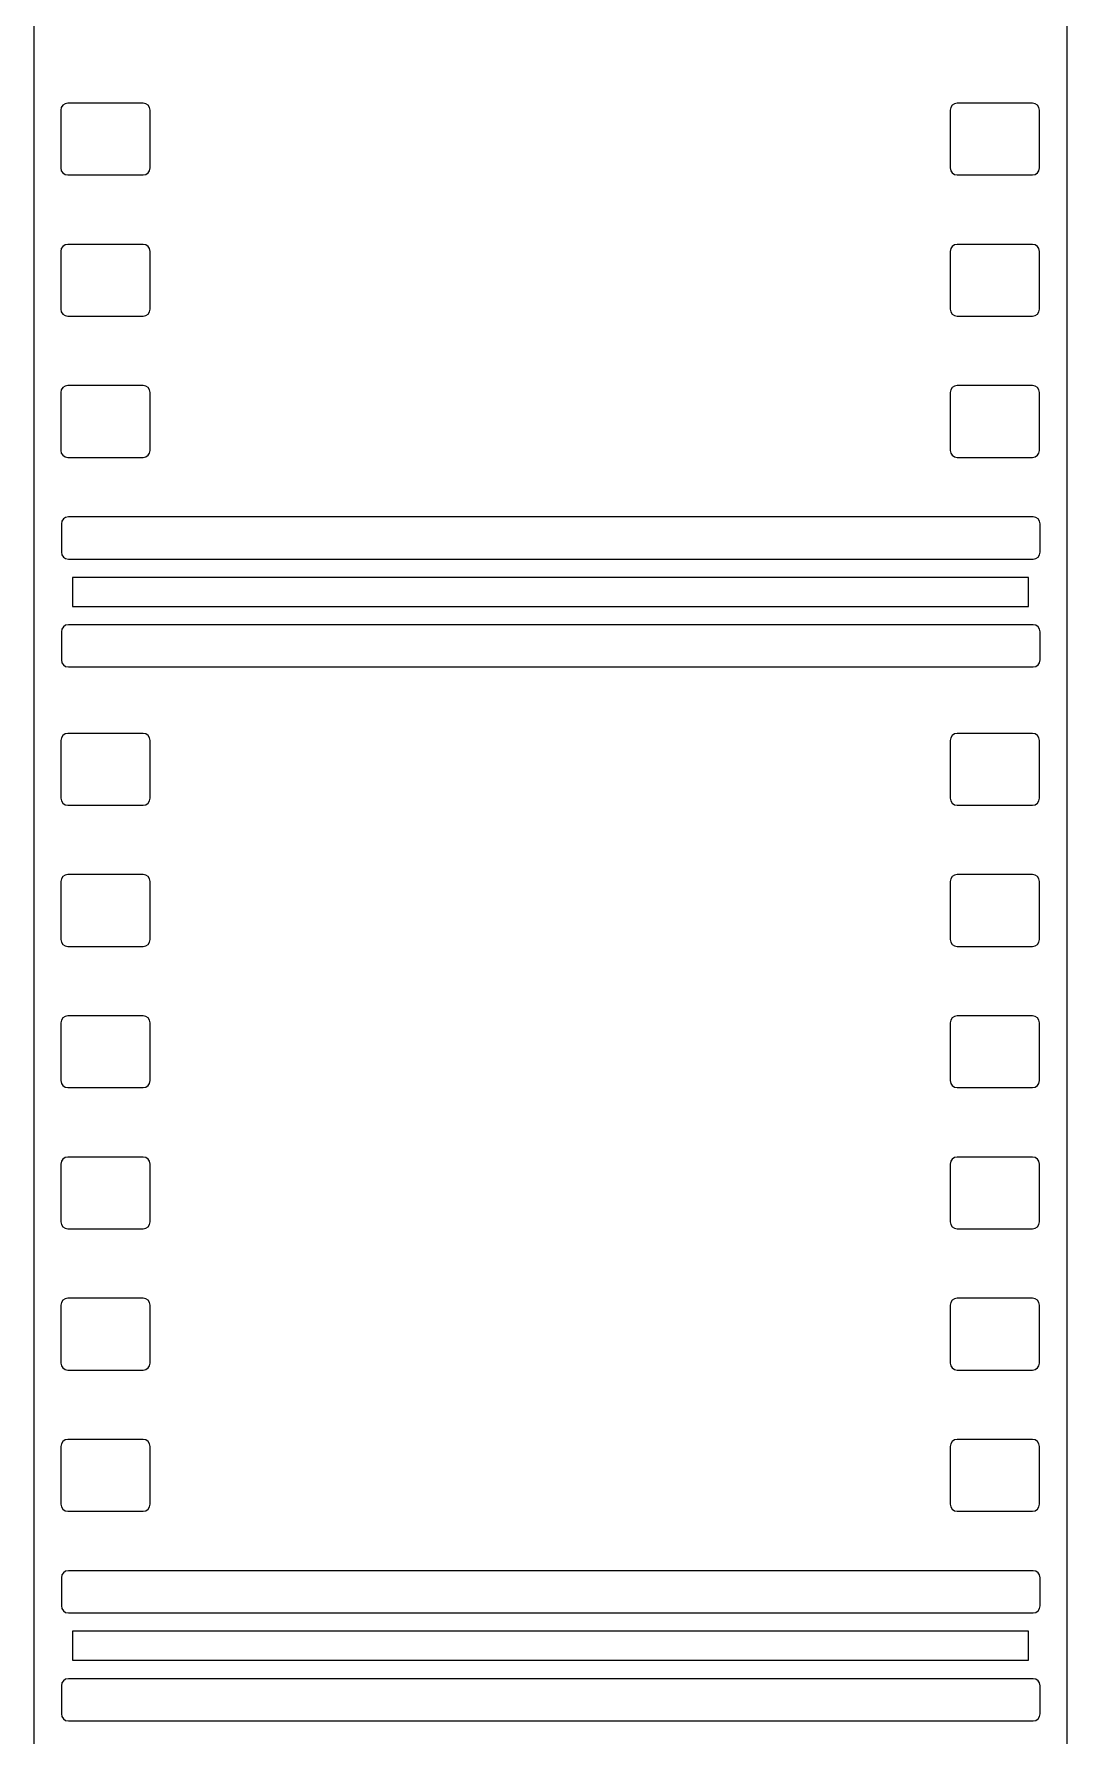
# Model space of a CAD drawing. Header units: centimetres. Extents: x -7.3 to 7.2, y -9.5 to 9.5.
# Drawn here: x -1.428 to 1.187, y -4.366 to -0.059 of the extents above; entities that cross this region are included whole.
import ezdxf

# ---------------------------------------------------------------- set-up
doc = ezdxf.new("R2010")
doc.units = ezdxf.units.CM
doc.header["$MEASUREMENT"] = 0
doc.layers.add('Layer 1', color=7, linetype='Continuous')

msp = doc.modelspace()

# ---------------------------------------------------------------- linework, layer by layer
at = {"layer": 'Layer 1', "color": 7, "lineweight": 9}
for points, knots in [([(-1.42752, 9.17144), (-1.42752, 9.17144), (-1.42752, -9.42726), (-1.42752, -9.42726), (-1.42752, -9.42726), (-1.42752, -9.42726), (1.18672, -9.42726), (1.18672, -9.42726), (1.18672, -9.42726), (1.18672, -9.42726), (1.18672, 9.17144), (1.18672, 9.17144), (1.18672, 9.17144), (1.18672, 9.17144), (-1.42752, 9.17144), (-1.42752, 9.17144)], [0, 0, 0, 0, 0.2, 0.2, 0.2, 0.2, 0.4, 0.4, 0.4, 0.4, 0.6, 0.6, 0.6, 0.6, 1, 1, 1, 1]), ([(-1.34209, -0.23381), (-1.34209, -0.23381), (-1.15133, -0.23381), (-1.15133, -0.23381), (-1.15133, -0.23381), (-1.14148, -0.23381), (-1.13359, -0.2417), (-1.13359, -0.25155), (-1.13359, -0.25155), (-1.13359, -0.25155), (-1.13359, -0.39789), (-1.13359, -0.39789), (-1.13359, -0.39789), (-1.13359, -0.40774), (-1.14148, -0.41563), (-1.15133, -0.41563), (-1.15133, -0.41563), (-1.15133, -0.41563), (-1.34209, -0.41563), (-1.34209, -0.41563), (-1.34209, -0.41563), (-1.35194, -0.41563), (-1.35983, -0.40774), (-1.35983, -0.39789), (-1.35983, -0.39789), (-1.35983, -0.39789), (-1.35983, -0.25155), (-1.35983, -0.25155), (-1.35983, -0.25155), (-1.35983, -0.2417), (-1.35194, -0.23381), (-1.34209, -0.23381)], [0, 0, 0, 0, 0.1111111, 0.1111111, 0.1111111, 0.1111111, 0.2222222, 0.2222222, 0.2222222, 0.2222222, 0.3333333, 0.3333333, 0.3333333, 0.3333333, 0.4444444, 0.4444444, 0.4444444, 0.4444444, 0.5555556, 0.5555556, 0.5555556, 0.5555556, 0.6666667, 0.6666667, 0.6666667, 0.6666667, 0.7777778, 0.7777778, 0.7777778, 0.7777778, 1, 1, 1, 1]), ([(0.90879, -0.23381), (0.90879, -0.23381), (1.09955, -0.23381), (1.09955, -0.23381), (1.09955, -0.23381), (1.1094, -0.23381), (1.11729, -0.2417), (1.11729, -0.25155), (1.11729, -0.25155), (1.11729, -0.25155), (1.11729, -0.39789), (1.11729, -0.39789), (1.11729, -0.39789), (1.11729, -0.40774), (1.1094, -0.41563), (1.09955, -0.41563), (1.09955, -0.41563), (1.09955, -0.41563), (0.90879, -0.41563), (0.90879, -0.41563), (0.90879, -0.41563), (0.89894, -0.41563), (0.89105, -0.40774), (0.89105, -0.39789), (0.89105, -0.39789), (0.89105, -0.39789), (0.89105, -0.25155), (0.89105, -0.25155), (0.89105, -0.25155), (0.89105, -0.2417), (0.89894, -0.23381), (0.90879, -0.23381)], [0, 0, 0, 0, 0.1111111, 0.1111111, 0.1111111, 0.1111111, 0.2222222, 0.2222222, 0.2222222, 0.2222222, 0.3333333, 0.3333333, 0.3333333, 0.3333333, 0.4444444, 0.4444444, 0.4444444, 0.4444444, 0.5555556, 0.5555556, 0.5555556, 0.5555556, 0.6666667, 0.6666667, 0.6666667, 0.6666667, 0.7777778, 0.7777778, 0.7777778, 0.7777778, 1, 1, 1, 1]), ([(-1.34209, -0.59112), (-1.34209, -0.59112), (-1.15133, -0.59112), (-1.15133, -0.59112), (-1.15133, -0.59112), (-1.14148, -0.59112), (-1.13359, -0.59901), (-1.13359, -0.60886), (-1.13359, -0.60886), (-1.13359, -0.60886), (-1.13359, -0.7552), (-1.13359, -0.7552), (-1.13359, -0.7552), (-1.13359, -0.76505), (-1.14148, -0.77294), (-1.15133, -0.77294), (-1.15133, -0.77294), (-1.15133, -0.77294), (-1.34209, -0.77294), (-1.34209, -0.77294), (-1.34209, -0.77294), (-1.35194, -0.77294), (-1.35983, -0.76505), (-1.35983, -0.7552), (-1.35983, -0.7552), (-1.35983, -0.7552), (-1.35983, -0.60886), (-1.35983, -0.60886), (-1.35983, -0.60886), (-1.35983, -0.59901), (-1.35194, -0.59112), (-1.34209, -0.59112)], [0, 0, 0, 0, 0.1111111, 0.1111111, 0.1111111, 0.1111111, 0.2222222, 0.2222222, 0.2222222, 0.2222222, 0.3333333, 0.3333333, 0.3333333, 0.3333333, 0.4444444, 0.4444444, 0.4444444, 0.4444444, 0.5555556, 0.5555556, 0.5555556, 0.5555556, 0.6666667, 0.6666667, 0.6666667, 0.6666667, 0.7777778, 0.7777778, 0.7777778, 0.7777778, 1, 1, 1, 1]), ([(0.90879, -0.59112), (0.90879, -0.59112), (1.09955, -0.59112), (1.09955, -0.59112), (1.09955, -0.59112), (1.1094, -0.59112), (1.11729, -0.59901), (1.11729, -0.60886), (1.11729, -0.60886), (1.11729, -0.60886), (1.11729, -0.7552), (1.11729, -0.7552), (1.11729, -0.7552), (1.11729, -0.76505), (1.1094, -0.77294), (1.09955, -0.77294), (1.09955, -0.77294), (1.09955, -0.77294), (0.90879, -0.77294), (0.90879, -0.77294), (0.90879, -0.77294), (0.89894, -0.77294), (0.89105, -0.76505), (0.89105, -0.7552), (0.89105, -0.7552), (0.89105, -0.7552), (0.89105, -0.60886), (0.89105, -0.60886), (0.89105, -0.60886), (0.89105, -0.59901), (0.89894, -0.59112), (0.90879, -0.59112)], [0, 0, 0, 0, 0.1111111, 0.1111111, 0.1111111, 0.1111111, 0.2222222, 0.2222222, 0.2222222, 0.2222222, 0.3333333, 0.3333333, 0.3333333, 0.3333333, 0.4444444, 0.4444444, 0.4444444, 0.4444444, 0.5555556, 0.5555556, 0.5555556, 0.5555556, 0.6666667, 0.6666667, 0.6666667, 0.6666667, 0.7777778, 0.7777778, 0.7777778, 0.7777778, 1, 1, 1, 1]), ([(-1.34209, -0.94844), (-1.34209, -0.94844), (-1.15133, -0.94844), (-1.15133, -0.94844), (-1.15133, -0.94844), (-1.14148, -0.94844), (-1.13359, -0.95647), (-1.13359, -0.96632), (-1.13359, -0.96632), (-1.13359, -0.96632), (-1.13359, -1.11252), (-1.13359, -1.11252), (-1.13359, -1.11252), (-1.13359, -1.12237), (-1.14148, -1.1304), (-1.15133, -1.1304), (-1.15133, -1.1304), (-1.15133, -1.1304), (-1.34209, -1.1304), (-1.34209, -1.1304), (-1.34209, -1.1304), (-1.35194, -1.1304), (-1.35983, -1.12237), (-1.35983, -1.11252), (-1.35983, -1.11252), (-1.35983, -1.11252), (-1.35983, -0.96632), (-1.35983, -0.96632), (-1.35983, -0.96632), (-1.35983, -0.95647), (-1.35194, -0.94844), (-1.34209, -0.94844)], [0, 0, 0, 0, 0.1111111, 0.1111111, 0.1111111, 0.1111111, 0.2222222, 0.2222222, 0.2222222, 0.2222222, 0.3333333, 0.3333333, 0.3333333, 0.3333333, 0.4444444, 0.4444444, 0.4444444, 0.4444444, 0.5555556, 0.5555556, 0.5555556, 0.5555556, 0.6666667, 0.6666667, 0.6666667, 0.6666667, 0.7777778, 0.7777778, 0.7777778, 0.7777778, 1, 1, 1, 1]), ([(0.90879, -0.94844), (0.90879, -0.94844), (1.09955, -0.94844), (1.09955, -0.94844), (1.09955, -0.94844), (1.1094, -0.94844), (1.11729, -0.95647), (1.11729, -0.96632), (1.11729, -0.96632), (1.11729, -0.96632), (1.11729, -1.11252), (1.11729, -1.11252), (1.11729, -1.11252), (1.11729, -1.12237), (1.1094, -1.1304), (1.09955, -1.1304), (1.09955, -1.1304), (1.09955, -1.1304), (0.90879, -1.1304), (0.90879, -1.1304), (0.90879, -1.1304), (0.89894, -1.1304), (0.89105, -1.12237), (0.89105, -1.11252), (0.89105, -1.11252), (0.89105, -1.11252), (0.89105, -0.96632), (0.89105, -0.96632), (0.89105, -0.96632), (0.89105, -0.95647), (0.89894, -0.94844), (0.90879, -0.94844)], [0, 0, 0, 0, 0.1111111, 0.1111111, 0.1111111, 0.1111111, 0.2222222, 0.2222222, 0.2222222, 0.2222222, 0.3333333, 0.3333333, 0.3333333, 0.3333333, 0.4444444, 0.4444444, 0.4444444, 0.4444444, 0.5555556, 0.5555556, 0.5555556, 0.5555556, 0.6666667, 0.6666667, 0.6666667, 0.6666667, 0.7777778, 0.7777778, 0.7777778, 0.7777778, 1, 1, 1, 1]), ([(-1.34058, -1.28086), (-1.34058, -1.28086), (1.10106, -1.28086), (1.10106, -1.28086), (1.10106, -1.28086), (1.11091, -1.28086), (1.11894, -1.28875), (1.11894, -1.2986), (1.11894, -1.2986), (1.11894, -1.2986), (1.11894, -1.36998), (1.11894, -1.36998), (1.11894, -1.36998), (1.11894, -1.37983), (1.11091, -1.38772), (1.10106, -1.38772), (1.10106, -1.38772), (1.10106, -1.38772), (-1.34058, -1.38772), (-1.34058, -1.38772), (-1.34058, -1.38772), (-1.35043, -1.38772), (-1.35832, -1.37983), (-1.35832, -1.36998), (-1.35832, -1.36998), (-1.35832, -1.36998), (-1.35832, -1.2986), (-1.35832, -1.2986), (-1.35832, -1.2986), (-1.35832, -1.28875), (-1.35043, -1.28086), (-1.34058, -1.28086)], [0, 0, 0, 0, 0.1111111, 0.1111111, 0.1111111, 0.1111111, 0.2222222, 0.2222222, 0.2222222, 0.2222222, 0.3333333, 0.3333333, 0.3333333, 0.3333333, 0.4444444, 0.4444444, 0.4444444, 0.4444444, 0.5555556, 0.5555556, 0.5555556, 0.5555556, 0.6666667, 0.6666667, 0.6666667, 0.6666667, 0.7777778, 0.7777778, 0.7777778, 0.7777778, 1, 1, 1, 1]), ([(-1.32999, -1.43407), (-1.32999, -1.43407), (1.08923, -1.43407), (1.08923, -1.43407), (1.08923, -1.43407), (1.08923, -1.43407), (1.08923, -1.50751), (1.08923, -1.50751), (1.08923, -1.50751), (1.08923, -1.50751), (-1.32999, -1.50751), (-1.32999, -1.50751), (-1.32999, -1.50751), (-1.32999, -1.50751), (-1.32999, -1.43407), (-1.32999, -1.43407)], [0, 0, 0, 0, 0.2, 0.2, 0.2, 0.2, 0.4, 0.4, 0.4, 0.4, 0.6, 0.6, 0.6, 0.6, 1, 1, 1, 1]), ([(-1.34058, -1.554), (-1.34058, -1.554), (1.10106, -1.554), (1.10106, -1.554), (1.10106, -1.554), (1.11091, -1.554), (1.11894, -1.56189), (1.11894, -1.57174), (1.11894, -1.57174), (1.11894, -1.57174), (1.11894, -1.64312), (1.11894, -1.64312), (1.11894, -1.64312), (1.11894, -1.65297), (1.11091, -1.66086), (1.10106, -1.66086), (1.10106, -1.66086), (1.10106, -1.66086), (-1.34058, -1.66086), (-1.34058, -1.66086), (-1.34058, -1.66086), (-1.35043, -1.66086), (-1.35832, -1.65297), (-1.35832, -1.64312), (-1.35832, -1.64312), (-1.35832, -1.64312), (-1.35832, -1.57174), (-1.35832, -1.57174), (-1.35832, -1.57174), (-1.35832, -1.56189), (-1.35043, -1.554), (-1.34058, -1.554)], [0, 0, 0, 0, 0.1111111, 0.1111111, 0.1111111, 0.1111111, 0.2222222, 0.2222222, 0.2222222, 0.2222222, 0.3333333, 0.3333333, 0.3333333, 0.3333333, 0.4444444, 0.4444444, 0.4444444, 0.4444444, 0.5555556, 0.5555556, 0.5555556, 0.5555556, 0.6666667, 0.6666667, 0.6666667, 0.6666667, 0.7777778, 0.7777778, 0.7777778, 0.7777778, 1, 1, 1, 1]), ([(-1.34208, -1.82893), (-1.34208, -1.82893), (-1.15132, -1.82893), (-1.15132, -1.82893), (-1.15132, -1.82893), (-1.14147, -1.82893), (-1.13358, -1.83696), (-1.13358, -1.84681), (-1.13358, -1.84681), (-1.13358, -1.84681), (-1.13358, -1.99301), (-1.13358, -1.99301), (-1.13358, -1.99301), (-1.13358, -2.00286), (-1.14147, -2.01089), (-1.15132, -2.01089), (-1.15132, -2.01089), (-1.15132, -2.01089), (-1.34208, -2.01089), (-1.34208, -2.01089), (-1.34208, -2.01089), (-1.35193, -2.01089), (-1.35982, -2.00286), (-1.35982, -1.99301), (-1.35982, -1.99301), (-1.35982, -1.99301), (-1.35982, -1.84681), (-1.35982, -1.84681), (-1.35982, -1.84681), (-1.35982, -1.83696), (-1.35193, -1.82893), (-1.34208, -1.82893)], [0, 0, 0, 0, 0.1111111, 0.1111111, 0.1111111, 0.1111111, 0.2222222, 0.2222222, 0.2222222, 0.2222222, 0.3333333, 0.3333333, 0.3333333, 0.3333333, 0.4444444, 0.4444444, 0.4444444, 0.4444444, 0.5555556, 0.5555556, 0.5555556, 0.5555556, 0.6666667, 0.6666667, 0.6666667, 0.6666667, 0.7777778, 0.7777778, 0.7777778, 0.7777778, 1, 1, 1, 1]), ([(0.90879, -1.82893), (0.90879, -1.82893), (1.09955, -1.82893), (1.09955, -1.82893), (1.09955, -1.82893), (1.1094, -1.82893), (1.11729, -1.83696), (1.11729, -1.84681), (1.11729, -1.84681), (1.11729, -1.84681), (1.11729, -1.99301), (1.11729, -1.99301), (1.11729, -1.99301), (1.11729, -2.00286), (1.1094, -2.01089), (1.09955, -2.01089), (1.09955, -2.01089), (1.09955, -2.01089), (0.90879, -2.01089), (0.90879, -2.01089), (0.90879, -2.01089), (0.89894, -2.01089), (0.89105, -2.00286), (0.89105, -1.99301), (0.89105, -1.99301), (0.89105, -1.99301), (0.89105, -1.84681), (0.89105, -1.84681), (0.89105, -1.84681), (0.89105, -1.83696), (0.89894, -1.82893), (0.90879, -1.82893)], [0, 0, 0, 0, 0.1111111, 0.1111111, 0.1111111, 0.1111111, 0.2222222, 0.2222222, 0.2222222, 0.2222222, 0.3333333, 0.3333333, 0.3333333, 0.3333333, 0.4444444, 0.4444444, 0.4444444, 0.4444444, 0.5555556, 0.5555556, 0.5555556, 0.5555556, 0.6666667, 0.6666667, 0.6666667, 0.6666667, 0.7777778, 0.7777778, 0.7777778, 0.7777778, 1, 1, 1, 1]), ([(-1.34208, -2.18638), (-1.34208, -2.18638), (-1.15132, -2.18638), (-1.15132, -2.18638), (-1.15132, -2.18638), (-1.14147, -2.18638), (-1.13358, -2.19427), (-1.13358, -2.20412), (-1.13358, -2.20412), (-1.13358, -2.20412), (-1.13358, -2.35046), (-1.13358, -2.35046), (-1.13358, -2.35046), (-1.13358, -2.36031), (-1.14147, -2.3682), (-1.15132, -2.3682), (-1.15132, -2.3682), (-1.15132, -2.3682), (-1.34208, -2.3682), (-1.34208, -2.3682), (-1.34208, -2.3682), (-1.35193, -2.3682), (-1.35982, -2.36031), (-1.35982, -2.35046), (-1.35982, -2.35046), (-1.35982, -2.35046), (-1.35982, -2.20412), (-1.35982, -2.20412), (-1.35982, -2.20412), (-1.35982, -2.19427), (-1.35193, -2.18638), (-1.34208, -2.18638)], [0, 0, 0, 0, 0.1111111, 0.1111111, 0.1111111, 0.1111111, 0.2222222, 0.2222222, 0.2222222, 0.2222222, 0.3333333, 0.3333333, 0.3333333, 0.3333333, 0.4444444, 0.4444444, 0.4444444, 0.4444444, 0.5555556, 0.5555556, 0.5555556, 0.5555556, 0.6666667, 0.6666667, 0.6666667, 0.6666667, 0.7777778, 0.7777778, 0.7777778, 0.7777778, 1, 1, 1, 1]), ([(0.90879, -2.18638), (0.90879, -2.18638), (1.09955, -2.18638), (1.09955, -2.18638), (1.09955, -2.18638), (1.1094, -2.18638), (1.11729, -2.19427), (1.11729, -2.20412), (1.11729, -2.20412), (1.11729, -2.20412), (1.11729, -2.35046), (1.11729, -2.35046), (1.11729, -2.35046), (1.11729, -2.36031), (1.1094, -2.3682), (1.09955, -2.3682), (1.09955, -2.3682), (1.09955, -2.3682), (0.90879, -2.3682), (0.90879, -2.3682), (0.90879, -2.3682), (0.89894, -2.3682), (0.89105, -2.36031), (0.89105, -2.35046), (0.89105, -2.35046), (0.89105, -2.35046), (0.89105, -2.20412), (0.89105, -2.20412), (0.89105, -2.20412), (0.89105, -2.19427), (0.89894, -2.18638), (0.90879, -2.18638)], [0, 0, 0, 0, 0.1111111, 0.1111111, 0.1111111, 0.1111111, 0.2222222, 0.2222222, 0.2222222, 0.2222222, 0.3333333, 0.3333333, 0.3333333, 0.3333333, 0.4444444, 0.4444444, 0.4444444, 0.4444444, 0.5555556, 0.5555556, 0.5555556, 0.5555556, 0.6666667, 0.6666667, 0.6666667, 0.6666667, 0.7777778, 0.7777778, 0.7777778, 0.7777778, 1, 1, 1, 1]), ([(-1.34208, -2.54369), (-1.34208, -2.54369), (-1.15132, -2.54369), (-1.15132, -2.54369), (-1.15132, -2.54369), (-1.14147, -2.54369), (-1.13358, -2.55158), (-1.13358, -2.56143), (-1.13358, -2.56143), (-1.13358, -2.56143), (-1.13358, -2.70777), (-1.13358, -2.70777), (-1.13358, -2.70777), (-1.13358, -2.71762), (-1.14147, -2.72551), (-1.15132, -2.72551), (-1.15132, -2.72551), (-1.15132, -2.72551), (-1.34208, -2.72551), (-1.34208, -2.72551), (-1.34208, -2.72551), (-1.35193, -2.72551), (-1.35982, -2.71762), (-1.35982, -2.70777), (-1.35982, -2.70777), (-1.35982, -2.70777), (-1.35982, -2.56143), (-1.35982, -2.56143), (-1.35982, -2.56143), (-1.35982, -2.55158), (-1.35193, -2.54369), (-1.34208, -2.54369)], [0, 0, 0, 0, 0.1111111, 0.1111111, 0.1111111, 0.1111111, 0.2222222, 0.2222222, 0.2222222, 0.2222222, 0.3333333, 0.3333333, 0.3333333, 0.3333333, 0.4444444, 0.4444444, 0.4444444, 0.4444444, 0.5555556, 0.5555556, 0.5555556, 0.5555556, 0.6666667, 0.6666667, 0.6666667, 0.6666667, 0.7777778, 0.7777778, 0.7777778, 0.7777778, 1, 1, 1, 1]), ([(0.90879, -2.54369), (0.90879, -2.54369), (1.09955, -2.54369), (1.09955, -2.54369), (1.09955, -2.54369), (1.1094, -2.54369), (1.11729, -2.55158), (1.11729, -2.56143), (1.11729, -2.56143), (1.11729, -2.56143), (1.11729, -2.70777), (1.11729, -2.70777), (1.11729, -2.70777), (1.11729, -2.71762), (1.1094, -2.72551), (1.09955, -2.72551), (1.09955, -2.72551), (1.09955, -2.72551), (0.90879, -2.72551), (0.90879, -2.72551), (0.90879, -2.72551), (0.89894, -2.72551), (0.89105, -2.71762), (0.89105, -2.70777), (0.89105, -2.70777), (0.89105, -2.70777), (0.89105, -2.56143), (0.89105, -2.56143), (0.89105, -2.56143), (0.89105, -2.55158), (0.89894, -2.54369), (0.90879, -2.54369)], [0, 0, 0, 0, 0.1111111, 0.1111111, 0.1111111, 0.1111111, 0.2222222, 0.2222222, 0.2222222, 0.2222222, 0.3333333, 0.3333333, 0.3333333, 0.3333333, 0.4444444, 0.4444444, 0.4444444, 0.4444444, 0.5555556, 0.5555556, 0.5555556, 0.5555556, 0.6666667, 0.6666667, 0.6666667, 0.6666667, 0.7777778, 0.7777778, 0.7777778, 0.7777778, 1, 1, 1, 1]), ([(-1.34208, -2.90114), (-1.34208, -2.90114), (-1.15132, -2.90114), (-1.15132, -2.90114), (-1.15132, -2.90114), (-1.14147, -2.90114), (-1.13358, -2.90903), (-1.13358, -2.91888), (-1.13358, -2.91888), (-1.13358, -2.91888), (-1.13358, -3.06522), (-1.13358, -3.06522), (-1.13358, -3.06522), (-1.13358, -3.07507), (-1.14147, -3.08296), (-1.15132, -3.08296), (-1.15132, -3.08296), (-1.15132, -3.08296), (-1.34208, -3.08296), (-1.34208, -3.08296), (-1.34208, -3.08296), (-1.35193, -3.08296), (-1.35982, -3.07507), (-1.35982, -3.06522), (-1.35982, -3.06522), (-1.35982, -3.06522), (-1.35982, -2.91888), (-1.35982, -2.91888), (-1.35982, -2.91888), (-1.35982, -2.90903), (-1.35193, -2.90114), (-1.34208, -2.90114)], [0, 0, 0, 0, 0.1111111, 0.1111111, 0.1111111, 0.1111111, 0.2222222, 0.2222222, 0.2222222, 0.2222222, 0.3333333, 0.3333333, 0.3333333, 0.3333333, 0.4444444, 0.4444444, 0.4444444, 0.4444444, 0.5555556, 0.5555556, 0.5555556, 0.5555556, 0.6666667, 0.6666667, 0.6666667, 0.6666667, 0.7777778, 0.7777778, 0.7777778, 0.7777778, 1, 1, 1, 1]), ([(0.90879, -2.90114), (0.90879, -2.90114), (1.09955, -2.90114), (1.09955, -2.90114), (1.09955, -2.90114), (1.1094, -2.90114), (1.11729, -2.90903), (1.11729, -2.91888), (1.11729, -2.91888), (1.11729, -2.91888), (1.11729, -3.06522), (1.11729, -3.06522), (1.11729, -3.06522), (1.11729, -3.07507), (1.1094, -3.08296), (1.09955, -3.08296), (1.09955, -3.08296), (1.09955, -3.08296), (0.90879, -3.08296), (0.90879, -3.08296), (0.90879, -3.08296), (0.89894, -3.08296), (0.89105, -3.07507), (0.89105, -3.06522), (0.89105, -3.06522), (0.89105, -3.06522), (0.89105, -2.91888), (0.89105, -2.91888), (0.89105, -2.91888), (0.89105, -2.90903), (0.89894, -2.90114), (0.90879, -2.90114)], [0, 0, 0, 0, 0.1111111, 0.1111111, 0.1111111, 0.1111111, 0.2222222, 0.2222222, 0.2222222, 0.2222222, 0.3333333, 0.3333333, 0.3333333, 0.3333333, 0.4444444, 0.4444444, 0.4444444, 0.4444444, 0.5555556, 0.5555556, 0.5555556, 0.5555556, 0.6666667, 0.6666667, 0.6666667, 0.6666667, 0.7777778, 0.7777778, 0.7777778, 0.7777778, 1, 1, 1, 1]), ([(-1.34208, -3.25846), (-1.34208, -3.25846), (-1.15132, -3.25846), (-1.15132, -3.25846), (-1.15132, -3.25846), (-1.14147, -3.25846), (-1.13358, -3.26635), (-1.13358, -3.2762), (-1.13358, -3.2762), (-1.13358, -3.2762), (-1.13358, -3.42254), (-1.13358, -3.42254), (-1.13358, -3.42254), (-1.13358, -3.43239), (-1.14147, -3.44028), (-1.15132, -3.44028), (-1.15132, -3.44028), (-1.15132, -3.44028), (-1.34208, -3.44028), (-1.34208, -3.44028), (-1.34208, -3.44028), (-1.35193, -3.44028), (-1.35982, -3.43239), (-1.35982, -3.42254), (-1.35982, -3.42254), (-1.35982, -3.42254), (-1.35982, -3.2762), (-1.35982, -3.2762), (-1.35982, -3.2762), (-1.35982, -3.26635), (-1.35193, -3.25846), (-1.34208, -3.25846)], [0, 0, 0, 0, 0.1111111, 0.1111111, 0.1111111, 0.1111111, 0.2222222, 0.2222222, 0.2222222, 0.2222222, 0.3333333, 0.3333333, 0.3333333, 0.3333333, 0.4444444, 0.4444444, 0.4444444, 0.4444444, 0.5555556, 0.5555556, 0.5555556, 0.5555556, 0.6666667, 0.6666667, 0.6666667, 0.6666667, 0.7777778, 0.7777778, 0.7777778, 0.7777778, 1, 1, 1, 1]), ([(0.90879, -3.25846), (0.90879, -3.25846), (1.09955, -3.25846), (1.09955, -3.25846), (1.09955, -3.25846), (1.1094, -3.25846), (1.11729, -3.26635), (1.11729, -3.2762), (1.11729, -3.2762), (1.11729, -3.2762), (1.11729, -3.42254), (1.11729, -3.42254), (1.11729, -3.42254), (1.11729, -3.43239), (1.1094, -3.44028), (1.09955, -3.44028), (1.09955, -3.44028), (1.09955, -3.44028), (0.90879, -3.44028), (0.90879, -3.44028), (0.90879, -3.44028), (0.89894, -3.44028), (0.89105, -3.43239), (0.89105, -3.42254), (0.89105, -3.42254), (0.89105, -3.42254), (0.89105, -3.2762), (0.89105, -3.2762), (0.89105, -3.2762), (0.89105, -3.26635), (0.89894, -3.25846), (0.90879, -3.25846)], [0, 0, 0, 0, 0.1111111, 0.1111111, 0.1111111, 0.1111111, 0.2222222, 0.2222222, 0.2222222, 0.2222222, 0.3333333, 0.3333333, 0.3333333, 0.3333333, 0.4444444, 0.4444444, 0.4444444, 0.4444444, 0.5555556, 0.5555556, 0.5555556, 0.5555556, 0.6666667, 0.6666667, 0.6666667, 0.6666667, 0.7777778, 0.7777778, 0.7777778, 0.7777778, 1, 1, 1, 1]), ([(-1.34208, -3.61577), (-1.34208, -3.61577), (-1.15132, -3.61577), (-1.15132, -3.61577), (-1.15132, -3.61577), (-1.14147, -3.61577), (-1.13358, -3.6238), (-1.13358, -3.63365), (-1.13358, -3.63365), (-1.13358, -3.63365), (-1.13358, -3.77985), (-1.13358, -3.77985), (-1.13358, -3.77985), (-1.13358, -3.7897), (-1.14147, -3.79773), (-1.15132, -3.79773), (-1.15132, -3.79773), (-1.15132, -3.79773), (-1.34208, -3.79773), (-1.34208, -3.79773), (-1.34208, -3.79773), (-1.35193, -3.79773), (-1.35982, -3.7897), (-1.35982, -3.77985), (-1.35982, -3.77985), (-1.35982, -3.77985), (-1.35982, -3.63365), (-1.35982, -3.63365), (-1.35982, -3.63365), (-1.35982, -3.6238), (-1.35193, -3.61577), (-1.34208, -3.61577)], [0, 0, 0, 0, 0.1111111, 0.1111111, 0.1111111, 0.1111111, 0.2222222, 0.2222222, 0.2222222, 0.2222222, 0.3333333, 0.3333333, 0.3333333, 0.3333333, 0.4444444, 0.4444444, 0.4444444, 0.4444444, 0.5555556, 0.5555556, 0.5555556, 0.5555556, 0.6666667, 0.6666667, 0.6666667, 0.6666667, 0.7777778, 0.7777778, 0.7777778, 0.7777778, 1, 1, 1, 1]), ([(0.90879, -3.61577), (0.90879, -3.61577), (1.09955, -3.61577), (1.09955, -3.61577), (1.09955, -3.61577), (1.1094, -3.61577), (1.11729, -3.6238), (1.11729, -3.63365), (1.11729, -3.63365), (1.11729, -3.63365), (1.11729, -3.77985), (1.11729, -3.77985), (1.11729, -3.77985), (1.11729, -3.7897), (1.1094, -3.79773), (1.09955, -3.79773), (1.09955, -3.79773), (1.09955, -3.79773), (0.90879, -3.79773), (0.90879, -3.79773), (0.90879, -3.79773), (0.89894, -3.79773), (0.89105, -3.7897), (0.89105, -3.77985), (0.89105, -3.77985), (0.89105, -3.77985), (0.89105, -3.63365), (0.89105, -3.63365), (0.89105, -3.63365), (0.89105, -3.6238), (0.89894, -3.61577), (0.90879, -3.61577)], [0, 0, 0, 0, 0.1111111, 0.1111111, 0.1111111, 0.1111111, 0.2222222, 0.2222222, 0.2222222, 0.2222222, 0.3333333, 0.3333333, 0.3333333, 0.3333333, 0.4444444, 0.4444444, 0.4444444, 0.4444444, 0.5555556, 0.5555556, 0.5555556, 0.5555556, 0.6666667, 0.6666667, 0.6666667, 0.6666667, 0.7777778, 0.7777778, 0.7777778, 0.7777778, 1, 1, 1, 1]), ([(-1.34057, -3.94819), (-1.34057, -3.94819), (1.10107, -3.94819), (1.10107, -3.94819), (1.10107, -3.94819), (1.11092, -3.94819), (1.11895, -3.95608), (1.11895, -3.96593), (1.11895, -3.96593), (1.11895, -3.96593), (1.11895, -4.03731), (1.11895, -4.03731), (1.11895, -4.03731), (1.11895, -4.04716), (1.11092, -4.05505), (1.10107, -4.05505), (1.10107, -4.05505), (1.10107, -4.05505), (-1.34057, -4.05505), (-1.34057, -4.05505), (-1.34057, -4.05505), (-1.35042, -4.05505), (-1.35831, -4.04716), (-1.35831, -4.03731), (-1.35831, -4.03731), (-1.35831, -4.03731), (-1.35831, -3.96593), (-1.35831, -3.96593), (-1.35831, -3.96593), (-1.35831, -3.95608), (-1.35042, -3.94819), (-1.34057, -3.94819)], [0, 0, 0, 0, 0.1111111, 0.1111111, 0.1111111, 0.1111111, 0.2222222, 0.2222222, 0.2222222, 0.2222222, 0.3333333, 0.3333333, 0.3333333, 0.3333333, 0.4444444, 0.4444444, 0.4444444, 0.4444444, 0.5555556, 0.5555556, 0.5555556, 0.5555556, 0.6666667, 0.6666667, 0.6666667, 0.6666667, 0.7777778, 0.7777778, 0.7777778, 0.7777778, 1, 1, 1, 1]), ([(-1.32998, -4.1014), (-1.32998, -4.1014), (1.08924, -4.1014), (1.08924, -4.1014), (1.08924, -4.1014), (1.08924, -4.1014), (1.08924, -4.17498), (1.08924, -4.17498), (1.08924, -4.17498), (1.08924, -4.17498), (-1.32998, -4.17498), (-1.32998, -4.17498), (-1.32998, -4.17498), (-1.32998, -4.17498), (-1.32998, -4.1014), (-1.32998, -4.1014)], [0, 0, 0, 0, 0.2, 0.2, 0.2, 0.2, 0.4, 0.4, 0.4, 0.4, 0.6, 0.6, 0.6, 0.6, 1, 1, 1, 1]), ([(-1.34057, -4.22147), (-1.34057, -4.22147), (1.10107, -4.22147), (1.10107, -4.22147), (1.10107, -4.22147), (1.11092, -4.22147), (1.11895, -4.22936), (1.11895, -4.23921), (1.11895, -4.23921), (1.11895, -4.23921), (1.11895, -4.31059), (1.11895, -4.31059), (1.11895, -4.31059), (1.11895, -4.32044), (1.11092, -4.32833), (1.10107, -4.32833), (1.10107, -4.32833), (1.10107, -4.32833), (-1.34057, -4.32833), (-1.34057, -4.32833), (-1.34057, -4.32833), (-1.35042, -4.32833), (-1.35831, -4.32044), (-1.35831, -4.31059), (-1.35831, -4.31059), (-1.35831, -4.31059), (-1.35831, -4.23921), (-1.35831, -4.23921), (-1.35831, -4.23921), (-1.35831, -4.22936), (-1.35042, -4.22147), (-1.34057, -4.22147)], [0, 0, 0, 0, 0.1111111, 0.1111111, 0.1111111, 0.1111111, 0.2222222, 0.2222222, 0.2222222, 0.2222222, 0.3333333, 0.3333333, 0.3333333, 0.3333333, 0.4444444, 0.4444444, 0.4444444, 0.4444444, 0.5555556, 0.5555556, 0.5555556, 0.5555556, 0.6666667, 0.6666667, 0.6666667, 0.6666667, 0.7777778, 0.7777778, 0.7777778, 0.7777778, 1, 1, 1, 1])]:
    msp.add_open_spline(points, degree=3, knots=knots, dxfattribs=at)

doc.saveas('drawing.dxf')
